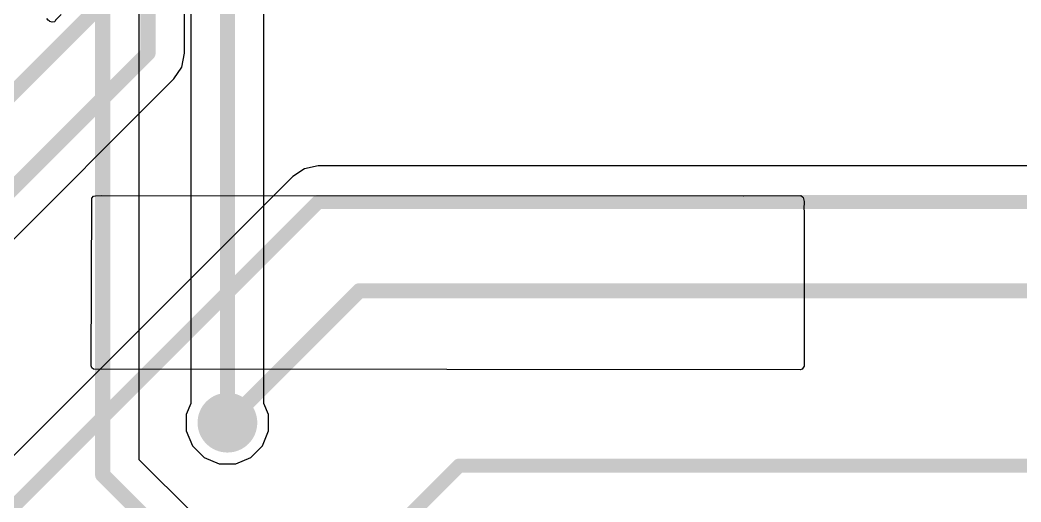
# Model space of a CAD drawing. Header units: millimetres. Extents: x 0 to 172, y 0 to 138.
# Drawn here: x 14.38 to 27.85, y 66.78 to 73.26 of the extents above; entities that cross this region are included whole.
import ezdxf

# ---------------------------------------------------------------- set-up
doc = ezdxf.new("R2010")
doc.units = ezdxf.units.MM
for name, color, linetype in [('BottomLayer', 5, 'Continuous'), ('BottomSolder', 6, 'Continuous'), ('TopLayer', 1, 'Continuous'), ('TopOverlay', 2, 'Continuous'), ('TopSolder', 216, 'Continuous'), ('ViaHoleLayer', 16, 'Continuous')]:
    doc.layers.add(name, color=color, linetype=linetype)

msp = doc.modelspace()

# ---------------------------------------------------------------- hatches: boundary and pattern name
at = {"layer": 'BottomLayer'}
h = msp.add_hatch(color=5, dxfattribs=at)
edge = h.paths.add_edge_path()
edge.add_arc((17.17, 67.843), 0.3, 0, 360)
at = {"layer": 'BottomSolder'}
h = msp.add_hatch(color=6, dxfattribs=at)
edge = h.paths.add_edge_path()
edge.add_arc((17.17, 67.843), 0.402, 0, 360)
at = {"layer": 'TopLayer'}
h = msp.add_hatch(color=1, dxfattribs=at)
edge = h.paths.add_edge_path()
edge.add_arc((17.17, 67.843), 0.3, 0, 360)
at = {"layer": 'TopSolder'}
h = msp.add_hatch(color=216, dxfattribs=at)
edge = h.paths.add_edge_path()
edge.add_arc((17.17, 67.843), 0.402, 0, 360)
at = {"layer": 'ViaHoleLayer'}
h = msp.add_hatch(color=16, dxfattribs=at)
edge = h.paths.add_edge_path()
edge.add_arc((17.17, 67.843), 0.15, 0, 360)

# ---------------------------------------------------------------- linework, layer by layer
at = {"layer": 'BottomLayer'}
for p, q in [((15.983, 67.344), (15.983, 81.728)), ((17.662, 68.103), (17.662, 81.402)), ((16.678, 81.199), (16.678, 68.103)), ((16.678, 68.103), (16.616, 67.954)), ((17.724, 67.954), (17.662, 68.103)), ((16.616, 67.954), (16.616, 67.733)), ((17.724, 67.733), (17.724, 67.954)), ((16.616, 67.733), (16.701, 67.53)), ((17.64, 67.53), (17.724, 67.733)), ((16.701, 67.53), (16.857, 67.374)), ((17.484, 67.374), (17.64, 67.53)), ((16.698, 66.628), (15.983, 67.344)), ((16.857, 67.374), (17.06, 67.289)), ((17.06, 67.289), (17.281, 67.289)), ((17.281, 67.289), (17.484, 67.374))]:
    msp.add_line(p, q, dxfattribs=at)
at = {"layer": 'BottomLayer', "const_width": 0.203}
for points in [[(15.491, 67.14), (15.491, 82.252)], [(17.17, 67.843), (17.17, 81.402)], [(15.491, 67.14), (16.534, 66.097)]]:
    msp.add_lwpolyline(points, dxfattribs=at)
at = {"layer": 'BottomLayer', "const_width": 0.102}
for points in [[(17.12, 67.843, 1), (17.221, 67.843, 1)], [(15.44, 67.14, 1), (15.542, 67.14, 1)], [(15.44, 67.14, 1), (15.542, 67.14, 1)]]:
    msp.add_lwpolyline(points, format="xyb", close=True, dxfattribs=at)
at = {"layer": 'TopLayer'}
for p, q in [((16.593, 72.819), (16.593, 88.903)), ((16.555, 72.631), (16.593, 72.819)), ((16.449, 72.471), (16.555, 72.631)), ((10.759, 66.781), (16.449, 72.471)), ((18.393, 71.3), (18.207, 71.263)), ((40.056, 71.3), (18.393, 71.3)), ((18.393, 71.3), (18.393, 71.3)), ((18.05, 71.158), (12.128, 65.237)), ((18.207, 71.263), (18.05, 71.158)), ((18.05, 71.158), (18.05, 71.158))]:
    msp.add_line(p, q, dxfattribs=at)
for points, const_width in [([(16.101, 72.819), (16.101, 88.903)], 0.203), ([(10.224, 68.224), (15.367, 73.367)], 0.203), ([(10.267, 66.985), (16.101, 72.819)], 0.203), ([(12.471, 64.894), (18.393, 70.815)], 0.189), ([(18.393, 70.815), (40.056, 70.815)], 0.189), ([(17.17, 67.843), (18.946, 69.619)], 0.203), ([(18.946, 69.619), (37.551, 69.619)], 0.203), ([(13.106, 60.081), (20.29, 67.265)], 0.189), ([(20.29, 67.265), (30.155, 67.265)], 0.189)]:
    msp.add_lwpolyline(points, dxfattribs=dict(at, const_width=const_width))
for points, const_width in [([(16.05, 72.819, 1), (16.152, 72.819, 1)], 0.102), ([(16.05, 72.819, 1), (16.152, 72.819, 1)], 0.102), ([(18.345, 70.815, 1), (18.44, 70.815, 1)], 0.0946), ([(18.345, 70.815, 1), (18.44, 70.815, 1)], 0.0946), ([(18.895, 69.619, 1), (18.997, 69.619, 1)], 0.102), ([(18.895, 69.619, 1), (18.997, 69.619, 1)], 0.102), ([(17.12, 67.843, 1), (17.221, 67.843, 1)], 0.102), ([(20.242, 67.265, 1), (20.337, 67.265, 1)], 0.0946), ([(20.242, 67.265, 1), (20.337, 67.265, 1)], 0.0946)]:
    msp.add_lwpolyline(points, format="xyb", close=True, dxfattribs=dict(at, const_width=const_width))
at = {"layer": 'TopOverlay'}
for p, q in [((14.932, 73.34), (14.857, 73.264)), ((14.758, 73.261), (14.74, 73.285)), ((14.771, 73.254), (14.758, 73.261)), ((14.781, 73.244), (14.771, 73.254)), ((14.809, 73.237), (14.781, 73.244)), ((14.84, 73.24), (14.809, 73.237)), ((14.85, 73.251), (14.84, 73.24)), ((14.857, 73.264), (14.85, 73.251)), ((15.343, 70.868), (15.367, 70.892)), ((15.367, 70.892), (15.394, 70.899)), ((15.394, 70.899), (15.48, 70.902)), ((15.48, 70.902), (24.117, 70.899)), ((24.117, 70.899), (24.124, 70.899)), ((24.124, 70.899), (24.888, 70.902)), ((24.888, 70.902), (24.912, 70.885)), ((24.912, 70.885), (24.922, 70.875)), ((15.336, 68.608), (15.343, 70.868)), ((24.922, 70.875), (24.936, 70.82)), ((24.936, 70.82), (24.929, 70.717)), ((24.929, 70.717), (24.936, 70.697)), ((24.936, 70.697), (24.932, 68.667)), ((15.343, 68.581), (15.336, 68.608)), ((24.936, 68.602), (24.905, 68.564)), ((24.932, 68.667), (24.936, 68.602)), ((15.367, 68.564), (15.343, 68.581)), ((24.878, 68.557), (15.367, 68.564)), ((24.905, 68.564), (24.878, 68.557))]:
    msp.add_line(p, q, dxfattribs=at)

doc.saveas('drawing.dxf')
